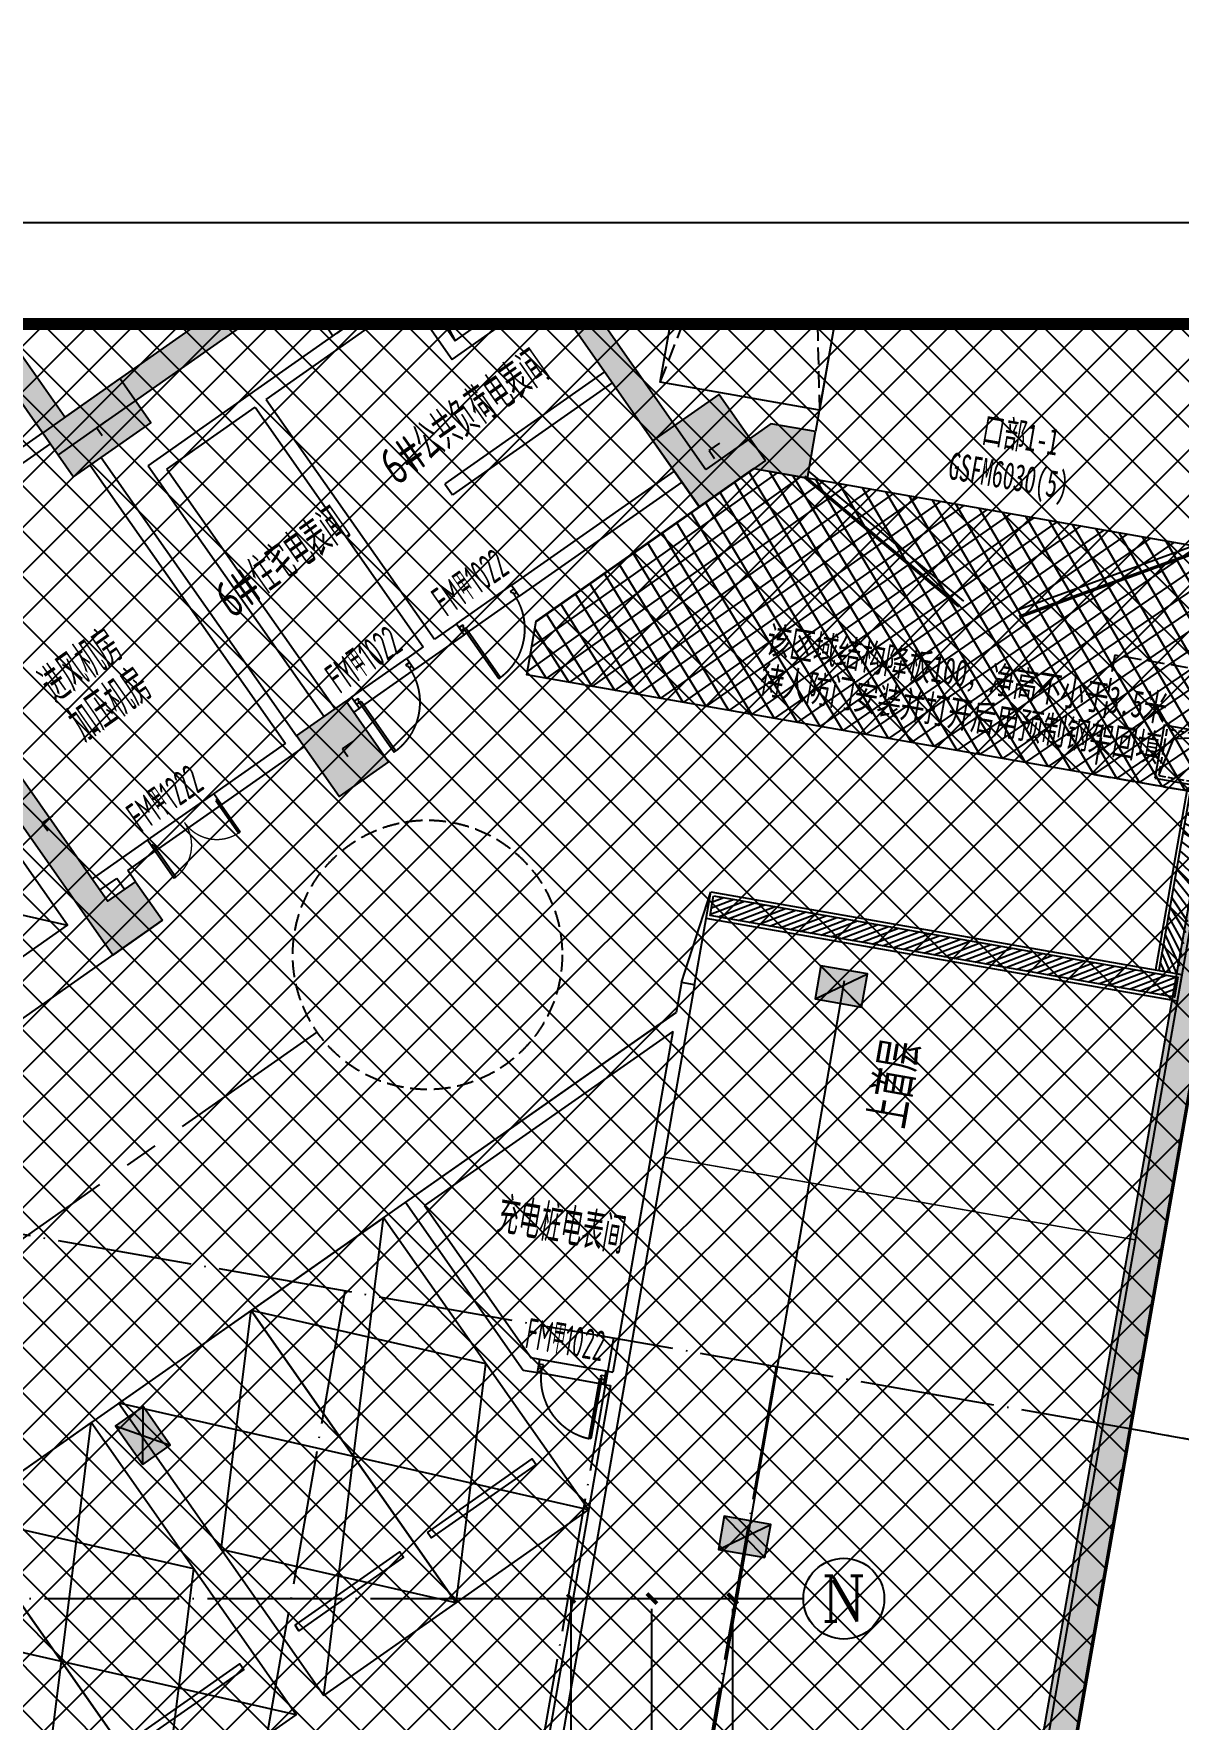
# Model space of a CAD drawing. Header units: millimetres. Extents: x 12325263 to 13848842, y -1463133 to 573208.
# Drawn here: x 12614869 to 12631863, y -804679 to -779647 of the extents above; entities that cross this region are included whole.
import ezdxf
from ezdxf.enums import TextEntityAlignment as Align
from ezdxf.xclip import XClip

# ---------------------------------------------------------------- set-up
doc = ezdxf.new("R2010")
doc.units = ezdxf.units.MM
doc.header["$LTSCALE"] = 1000
doc.header["$XCLIPFRAME"] = 0
for name, pattern in [('-2F平面$0$__DASH', [0.35, 0.25, -0.1]), ('-2F平面$0$DASH', [0.35, 0.25, -0.1]), ('DASH', [0.35, 0.25, -0.1]), ('DOTE', [2.4200000000000004, 2, -0.2, 0.02, -0.2]), ('ÎÄå«ºþµØÏÂÊÒ¡¾²ÎÕÕ¡¿$0$CENTERX2', [4, 2.5, -0.5, 0.5, -0.5])]:
    doc.linetypes.add(name, pattern=pattern)
for name, color, linetype in [('-2F平面$0$JZ-集水井', 5, 'Continuous'), ('56号楼地下室墙柱$0$0q-柱0', 3, 'Continuous'), ('56号楼地下室墙柱$0$0q-柱填充', 5, 'Continuous'), ('A-AXIS', 16, 'DOTE'), ('A-WALL', 5, 'Continuous'), ('A-WALL-PATT', 8, 'Continuous'), ('AXIS', 3, 'Continuous'), ('AXIS_TEXT', 7, 'Continuous'), ('COLUMN-CONCRETE', 6, 'Continuous'), ('DIM-OTHER', 3, 'Continuous'), ('DRWD-DOOR', 2, 'Continuous'), ('DRWD-F-TEXT', 142, 'Continuous'), ('PARTS-CAR-住宅', 9, 'Continuous'), ('PARTS-CAR-政府', 40, 'Continuous'), ('PARTS-HOLE', 3, 'Continuous'), ('PUB-TEXT', 7, 'Continuous'), ('PUB_DIM', 83, 'Continuous'), ('PUB_HATCH', 8, 'Continuous'), ('ROAD-LINE', 20, 'Continuous'), ('ROAD-中心线', 142, 'Continuous'), ('ROOF-WATER', 3, 'Continuous'), ('SILL', 2, 'Continuous'), ('TITLIN1', 7, 'Continuous'), ('WALL', 5, 'Continuous'), ('WALL-SHATCH', 8, 'Continuous'), ('WINDOW', 4, 'Continuous'), ('人防墙', 6, 'Continuous'), ('人防平时标注', 42, 'Continuous'), ('人防门', 60, 'Continuous'), ('人防门编号', 73, 'Continuous'), ('地下室柱网$0$0q-柱0', 8, 'Continuous'), ('地下室柱网$0$0q-柱填充', 8, 'Continuous'), ('地下室柱网$0$1-0w-XR引用', 8, 'Continuous')]:
    doc.layers.add(name, color=color, linetype=linetype)
doc.layers.add('56号楼地下室墙柱$0$9', color=1, linetype='Continuous', plot=False)
doc.layers.add('地下室柱网$0$9', color=8, linetype='Continuous', plot=False)
doc.layers.add('WALL-PARAPET', color=252, linetype='Continuous', lineweight=13)
doc.layers.add('人防口部编号', color=2, linetype='Continuous', lineweight=15)
doc.styles.add('_TCH_AXIS', font='COMPLEX', dxfattribs={"bigfont": 'GBCBIG'})
doc.styles.add('_TCH_DIM_T3', font='SIMPLEX.shx', dxfattribs={"width": 0.7058823529411765, "bigfont": 'GBCBIG.shx'})
doc.styles.add('ACHT', font='simhei.ttf')
doc.styles.add('COMPLEX', font='COMPLEX')
doc.styles.add('hztxt', font='gbenor.shx', dxfattribs={"width": 0.7, "bigfont": 'gbcbig.shx'})
doc.styles.get("Standard").update_dxf_attribs({"font": 'gbenor.shx', "bigfont": 'gbcbig.shx'})
doc.styles.add('TITXC', font='simhei.ttf')
doc.styles.add('TITXV', font='', dxfattribs={"width": 0.7})
doc.styles.add('标注宋体', font='', dxfattribs={"width": 0.6})
doc.styles.get('TITXV').set_extended_font_data('SimSun')
doc.styles.get('标注宋体').set_extended_font_data('NSimSun')
doc.dimstyles.new('_TCH_ARCH&&120', dxfattribs={"dimtxt": 306, "dimasz": 120, "dimexe": 300, "dimexo": 360, "dimgap": 147, "dimtad": 1, "dimdec": 0, "dimzin": 0, "dimdsep": 46, "dimtxsty": '_TCH_DIM_T3', "dimblk": 'ARCHTICK', "dimcen": 0.09, "dimclrt": 7, "dimazin": 2, "dimtfac": 1, "dimtdec": 0, "dimtix": 1, "dimtmove": 2, "dimatfit": 3, "dimfxl": 1, "dimfxlon": 1, "dimtolj": 1, "dimtzin": 0, "dimarcsym": 0})
doc.dimstyles.new('_TCH_ARCH&&150', dxfattribs={"dimtxt": 446.25, "dimasz": 150, "dimexe": 375, "dimexo": 450, "dimgap": 189.375, "dimtad": 1, "dimdec": 0, "dimzin": 0, "dimdsep": 46, "dimtxsty": '_TCH_DIM_T3', "dimblk": 'asdggshdfhsg_ArchTick', "dimcen": 0.09, "dimclrt": 7, "dimazin": 2, "dimtfac": 1, "dimtdec": 0, "dimtix": 1, "dimtmove": 2, "dimatfit": 3, "dimfxl": 1, "dimtolj": 1, "dimtzin": 0, "dimarcsym": 0})

# ---------------------------------------------------------------- blocks, each defined once
blk = doc.blocks.new('横向图框_A0')
at = {"layer": 'TITLIN1'}
blk.add_lwpolyline([(0, 2.273736754432321e-13), (1189, 0), (1189, 841), (4.547473508864641e-13, 841.0000000000002)], close=True, dxfattribs=at)
at = {"layer": 'TITLIN1', "const_width": 1.2}
blk.add_lwpolyline([(25, 10.00000000000023), (1179, 10), (1179, 831), (25.00000000000045, 831.0000000000002)], close=True, dxfattribs=at)
blk.add_lwpolyline([(25, 10.00000000000023), (1179, 10), (1179, 831), (25.00000000000045, 831.0000000000002)], close=True, dxfattribs=at)
at = {"style": 'TITXV', "width": 0.8}
for tag, p in [('智能化', (9.375000000000455, 781.0000000000002)), ('暖通', (3.125000000000455, 781.0000000000002)), ('建筑', (3.125000000000455, 705.0000000000002)), ('结构', (9.375000000000455, 705.0000000000002)), ('给排水', (15.62500000000045, 705.0000000000002)), ('电气', (21.87500000000045, 705.0000000000002))]:
    blk.add_attdef(tag, text='', height=2.5, rotation=90, dxfattribs=at).set_placement(p, align=Align.MIDDLE_CENTER)
for tag, height, style, p in [('总工程师', 3, 'ACHT', (1143.108554763832, 210.3041968698305)), ('审定', 3, 'ACHT', (1143.108554763832, 202.3041968682753)), ('审核', 3, 'ACHT', (1143.108554763832, 194.3041968667198)), ('设计总负责人1', 3, 'ACHT', (1143.108554763832, 186.3041968651646)), ('设计总负责人2', 3, 'ACHT', (1143.108554763832, 178.3041968636001)), ('设计总负责人3', 3, 'ACHT', (1143.108554763832, 170.3041968620446)), ('专业负责人1', 3, 'ACHT', (1143.108554763832, 162.3041968558141)), ('专业负责人2', 3, 'ACHT', (1143.108554763832, 154.304196852685)), ('专业负责人3', 3, 'ACHT', (1143.108554763832, 146.3041968495743)), ('校核1', 3, 'ACHT', (1143.108554763832, 138.3041968604894)), ('校核2', 3, 'ACHT', (1143.108554763832, 130.3041968589341)), ('设计1', 3, 'ACHT', (1143.108554763832, 122.3041968573787)), ('设计2', 3, 'ACHT', (1143.108554763832, 114.3041968558048)), ('工程编号', 3, 'TITXC', (1142.308415538108, 74.79332358701504)), ('专业', 3, 'TITXC', (1170.432957775367, 74.79332358701504)), ('设计阶段', 3, 'TITXC', (1155.544107377413, 67.77587566972215)), ('图号', 5, 'TITXC', (1140.343351562507, 32.74615367968363)), ('出图日期', 3, 'ACHT', (1144.346033357375, 24.29332357717794))]:
    blk.add_attdef(tag, text='', height=height, dxfattribs=dict(style=style)).set_placement(p, align=Align.MIDDLE_CENTER)
at = {"style": 'TITXC', "flags": 1}
for tag, height, p in [('建设单位', 3, (1149.822381598118, 102.2933235923701)), ('工程名称', 3, (1149.822381598118, 86.29332358925603)), ('图纸名称', 5, (1149.822381604463, 51.04332358238753))]:
    blk.add_attdef(tag, text='', height=height, dxfattribs=at).set_placement(p, align=Align.MIDDLE_CENTER)
at = {"style": 'ACHT', "width": 0.8}
for tag, p in [('版本号', (1172.76297090092, 32.79332357883686)), ('序号', (1172.762970907206, 24.29332357717794))]:
    blk.add_attdef(tag, text='', height=3, dxfattribs=at).set_placement(p, align=Align.MIDDLE_CENTER)
blk = doc.blocks.new('*U20')
blk.add_blockref('横向图框_A0', (0, 0))
blk = doc.blocks.new('A$C15443CC7')
at = {"xscale": 150, "yscale": 150, "zscale": 150}
blk.add_blockref('*U20', (2.235174179077148e-08, -1.769512891769409e-08), dxfattribs=at)
blk = doc.blocks.new('adgshg$DorLib2D$00000212')
at = {"color": 0}
for p, q in [((-0.4999999999998606, 0.04166666666662389), (-0.06698729810766846, 0.2916666666666194)), ((0.5000000000001124, 0.04166666666668739), (0.06698729810792026, 0.2916666666666825))]:
    blk.add_line(p, q, dxfattribs=at)
at = {"color": 0, "const_width": 0.008333333333333333}
for points in [[(-0.5083333333332019, 0.05610042339636756), (-0.07532063144101286, 0.3061004233963485)], [(0.5083333333334257, 0.05610042339642307), (0.07532063144126555, 0.3061004233964124)]]:
    blk.add_lwpolyline(points, dxfattribs=at)
blk = doc.blocks.new('adgshg20211228-rf1')
at = {"layer": 'PUB_HATCH'}
for points in [[(5197.096609115601, 5197.379168987274), (5197.088920116425, 5763.072282791138), (-0.00768887996673584, 565.6931133270264), (0, -4.76837158203125e-07)], [(5197.088920116425, 5763.072282791138), (5197.096609115601, 5197.379168987274), (9510.431175589561, 884.0446066856384), (9510.4738240242, 1449.687383174896)], [(-0.00768887996673584, 565.6931133270264), (-4490.13008928299, 5055.815510749817), (-4772.972801685333, 4772.972798347473), (0, -4.76837158203125e-07)], [(10210.20866322517, 1583.611077785492), (10344.65032637119, 2283.612340927124), (9510.4738240242, 1449.687383174896), (9510.431175589561, 884.0446066856384)], [(10210.20866322517, 1583.611077785492), (11018.4104398489, 1583.618670463562), (11018.40386366844, 2283.618670463562), (10344.65032637119, 2283.612340927124)]]:
    blk.add_hatch(color=256, dxfattribs=at).paths.add_polyline_path(points)
at = {"layer": '人防平时标注'}
h = blk.add_hatch(dxfattribs=at)
h.set_pattern_fill('ANSI37', color=8, scale=150, angle=-90.00000000000004)
h.set_pattern_definition([(314.9999999999999, (-711648265.2445831, -2542296705.665832), (168.3798022700468, 168.3798022700465), []), (44.99999999999996, (-711648265.2445831, -2542296705.665832), (-168.3798022700465, 168.3798022700468), [])])
h.paths.add_polyline_path([(17768.41513764858, 1583.68208360672), (17768.41512930393, -2016.639348506927), (7418.40386402607, -2016.315789699554), (7418.403864145279, -1208.294289588928), (10210.30716669559, 1583.611078739166)])
at = {"layer": '人防墙'}
for p, q in [((5197.088920116425, 5763.072282791138), (-0.00768887996673584, 565.6931133270264)), ((5197.088920116425, 5763.072282791138), (9510.4738240242, 1449.687383174896)), ((-0.00768887996673584, 565.6931133270264), (-4490.13008928299, 5055.815510749817)), ((5197.096609115601, 5197.379168987274), (0, -4.76837158203125e-07)), ((5197.096609115601, 5197.379168987274), (9510.431175589561, 884.0446066856384)), ((-4772.972801685333, 4772.972798347473), (0, -4.76837158203125e-07)), ((10344.65032637119, 2283.612340927124), (9510.4738240242, 1449.687383174896)), ((11018.40386366844, 2283.618670463562), (10344.65032637119, 2283.612340927124)), ((11018.4104398489, 1583.618670463562), (11018.40386366844, 2283.618670463562)), ((10210.20866322517, 1583.611077785492), (9510.431175589561, 884.0446066856384)), ((10210.20866322517, 1583.611077785492), (11018.4104398489, 1583.618670463562))]:
    blk.add_line(p, q, dxfattribs=at)
at = {"layer": '人防平时标注'}
blk.add_lwpolyline([(17768.41513764858, 1583.68208360672), (17768.41512930393, -2016.639348506927), (7418.40386402607, -2016.315789699554), (7418.403864145279, -1208.294289588928), (10210.30716669559, 1583.611078739166)], close=True, dxfattribs=at)
at = {"layer": '人防门', "ltscale": 1000, "xscale": 6000.000000000012, "yscale": 6000.000000000012, "zscale": 700, "rotation": 180.0005382681944}
blk.add_blockref('adgshg$DorLib2D$00000212', (14018.40715157986, 1933.646853923798), dxfattribs=at)
at = {"layer": '人防口部编号', "style": '标注宋体', "width": 0.6}
blk.add_text('口部1-1', height=400.0000000000007, rotation=6.459600854213933e-08, dxfattribs=at).set_placement((13455.461404562, 2551.139958381653))
at = {"layer": '人防平时标注', "style": '标注宋体', "width": 0.65}
for s, p in [('该区域结构降板100，净高不小于3.5米', (10842.70986711979, -1072.1550822258)), ('待人防门安装并打开后用预制钢架回填', (10842.70986711979, -1672.1550822258))]:
    blk.add_text(s, height=399.9999999999998, dxfattribs=at).set_placement(p)
at = {"layer": '人防门编号', "style": '标注宋体', "width": 0.6}
blk.add_text('GSFM6030(5)', height=399.9999999999999, dxfattribs=at).set_placement((13058.60627150536, 1934.453685760498))
blk = doc.blocks.new('adgshg13-A$C7F010FC0')
at = {"layer": 'WALL-SHATCH'}
h = blk.add_hatch(color=256, dxfattribs=at)
h.dxf.hatch_style = 1
h.paths.add_polyline_path([(-60384.17120504379, -16880.89509773254), (-763.1647881269455, 197.4793643951416), (12587.61850607395, -13153.30393266678), (12587.61850607395, -157996.0197629929), (-162964.8506313562, -188820.4315237999), (-171262.3814957142, -180522.900662899), (-171262.3814957142, -31310.89849328995), (-150707.1909123659, -10755.70791006088), (-131860.0775495768, -7980.895098209381), (-99162.38149428368, -7980.895098209381), (-99162.38149428368, -4980.895097732544), (-76620.42811572552, -4980.895097732544), (-70107.65229141712, -16880.89509773254)], flags=16)
h.paths.add_polyline_path([(-60091.22944009304, -16380.89510011673), (-646.8769880533218, 646.876989364624), (12987.61850607395, -12987.61850786209), (12987.61850607395, -158331.9049158096), (-163100.5840539932, -189250.3835258484), (-171662.3814958334, -180688.5860877037), (-171662.3814958334, -31145.21306848526), (-150777.8961598873, -10260.7277340889), (-131896.6870943308, -7480.895098209381), (-99562.38149428368, -7480.895098209381), (-99562.38149428368, -4580.895097732544), (-76365.55243730545, -4580.895097732544), (-69907.50581622124, -16380.89510774612)])
at = {"layer": 'COLUMN-CONCRETE'}
for points in [[(-60091.22944009304, -16380.89510011673), (-646.8769880533218, 646.876989364624), (12987.61850607395, -12987.61850786209), (12987.61850607395, -158331.9049158096), (-163100.5840539932, -189250.3835258484), (-171662.3814958334, -180688.5860877037), (-171662.3814958334, -31145.21306848526), (-150777.8961598873, -10260.7277340889), (-131896.6870943308, -7480.895098209381), (-99562.38149428368, -7480.895098209381), (-99562.38149428368, -4580.895097732544), (-76365.55243730545, -4580.895097732544), (-69907.50581622124, -16380.89510774612)], [(-60384.17120504379, -16880.89509773254), (-763.1647881269455, 197.4793643951416), (12587.61850607395, -13153.30393266678), (12587.61850607395, -157996.0197629929), (-162964.8506313562, -188820.4315237999), (-171262.3814957142, -180522.900662899), (-171262.3814957142, -31310.89849328995), (-150707.1909123659, -10755.70791006088), (-131860.0775495768, -7980.895098209381), (-99162.38149428368, -7980.895098209381), (-99162.38149428368, -4980.895097732544), (-76620.42811572552, -4980.895097732544), (-70107.65229141712, -16880.89509773254)]]:
    blk.add_lwpolyline(points, close=True, dxfattribs=at)
blk = doc.blocks.new('adgshg13--2F平面$0$A$C24981D7E')
at = {"layer": '-2F平面$0$JZ-集水井', "linetype": '-2F平面$0$__DASH'}
blk.add_lwpolyline([(2400, -600), (600, -600), (599.9999995231628, -2400), (2400, -2400)], close=True, dxfattribs=at)
at = {"layer": '-2F平面$0$JZ-集水井'}
for points in [[(700.0000009536743, -1500.000007629395), (700.000002861023, -2300.000007629395), (1500.000001430511, -2300.000007629395), (1500.000001430511, -1500.000007629395)], [(870.0000019073486, -2120.000007629395), (1330.000000953674, -2120), (1330.000000476837, -2400), (1350.000000476837, -2400), (1350.000002384186, -2100), (850.0000033378601, -2100.000007629395), (850.0000014305115, -2400.000007629395), (870.0000014305115, -2400.000007629395)]]:
    blk.add_lwpolyline(points, close=True, dxfattribs=at)
at = {"layer": '-2F平面$0$JZ-集水井', "linetype": '-2F平面$0$DASH', "ltscale": 0.4}
blk.add_lwpolyline([(750.0000014305115, -1550.000007629395), (750.000002861023, -2250.000015258789), (1450.000002861023, -2250.000007629395), (1450.000001430511, -1550)], close=True, dxfattribs=at)
at = {"layer": '-2F平面$0$JZ-集水井'}
blk.add_lwpolyline([(750.0000014305115, -1550.000007629395), (1332.277515888214, -1673.567192077637), (1450.000002861023, -2250.000007629395)], dxfattribs=at)
blk = doc.blocks.new('adgshgDR_D01')
for p, q in [((-0.45, 0.9299999999999964), (-0.4199999999999999, 0.9299999999999964)), ((-0.45, 0.02999999999999636), (-0.45, 0.9299999999999964)), ((-0.4199999999999999, 0.02999999999999637), (-0.4199999999999999, 0.9299999999999964)), ((-0.4999999999999964, 0.02999999999999636), (-0.4199999999999999, 0.02999999999999637)), ((-0.4999999999999964, 0.02999999999999636), (-0.4999999999999964, -0.02999999999999636)), ((-0.45, 0.02999999999999636), (-0.45, 3.469446951953614e-18)), ((-0.45, 3.469446951953614e-18), (-0.435, 3.469446951953614e-18)), ((-0.435, 3.469446951953614e-18), (-0.435, -0.02999999999999636)), ((0.4350000000000001, 3.469446951953614e-18), (0.4350000000000002, -0.02999999999999636)), ((0.4500000000000001, 3.469446951953614e-18), (0.4350000000000001, 3.469446951953614e-18)), ((0.4500000000000001, 0.02999999999999636), (0.4500000000000001, 3.469446951953614e-18)), ((0.4999999999999964, 0.02999999999999636), (0.45, 0.02999999999999636)), ((0.4999999999999964, -0.02999999999999636), (0.4999999999999964, 0.02999999999999636)), ((-0.435, -0.02999999999999636), (-0.4999999999999964, -0.02999999999999636)), ((0.4350000000000002, -0.02999999999999636), (0.4999999999999964, -0.02999999999999636))]:
    blk.add_line(p, q)
blk.add_arc((-0.4602388636345857, 0.02060243181989824), 0.9102873739421409, 0.5915171128877542, 87.46643902495387)
blk = doc.blocks.new('adgshgWDSILL2')
for p, q in [((-0.5, 0.5), (0.5, 0.5)), ((-0.5, -0.5), (0.5, -0.5))]:
    blk.add_line(p, q)
blk = doc.blocks.new('adgshg13-$DorLib2D$00000002')
for p, q in [((-0.5, -5.684341886080802e-17), (-0.5000000000000007, 0.4875)), ((-0.4750000000000007, 0.4875), (-0.5000000000000007, 0.4875)), ((-0.475, -2.842170943040401e-17), (-0.4750000000000007, 0.4875)), ((0.475, -2.842170943040401e-17), (0.4750000000000007, 0.4875)), ((0.4750000000000007, 0.4875), (0.5000000000000007, 0.4875)), ((0.5, -5.684341886080802e-17), (0.5000000000000007, 0.4875)), ((-0.5, -5.684341886080802e-17), (-0.475, -2.842170943040401e-17)), ((0.5, -5.684341886080802e-17), (0.475, -2.842170943040401e-17))]:
    blk.add_line(p, q)
at = {"lineweight": 13}
for centre, start, end in [((-0.4875, -4.263256414560601e-17), 0, 88.53071641864632), ((0.4875, -4.263256414560601e-17), 91.4692835813537, 180)]:
    blk.add_arc(centre, 0.4875, start, end, dxfattribs=at)
blk = doc.blocks.new('*U494')
at = {"layer": '地下室柱网$0$0q-柱0'}
blk.add_lwpolyline([(-250.0000002384186, -350.0000004768372), (249.9999998807907, -350), (250, 349.9999995231628), (-250, 349.9999990463257)], close=True, dxfattribs=at)
at = {"layer": '地下室柱网$0$0q-柱填充'}
blk.add_solid([(-250, 349.9999990463257), (250, 349.9999995231628), (-250.0000002384186, -350.0000004768372), (249.9999998807907, -350)], dxfattribs=at)
at = {"layer": '地下室柱网$0$9'}
for p, q in [((-250.0000002384186, 349.9999990463257), (249.9999997615814, -350)), ((-250, -350), (250, 350))]:
    blk.add_line(p, q, dxfattribs=at)
blk = doc.blocks.new('adgshg13-政府车位')
at = {"color": 40}
blk.add_lwpolyline([(0, 0), (2400.000000476837, 0), (2400.000000953674, 5299.999999523163), (2.384185791015625e-06, 5300.000000476837)], close=True, dxfattribs=at)
for points in [[(2400.000000476837, 0), (1.430511474609375e-06, 2650), (2400.000000953674, 5299.999999523163)], [(1.668930053710938e-06, -4.76837158203125e-07), (2400.000001192093, 2649.999999046326), (1.9073486328125e-06, 5299.999999523163)]]:
    blk.add_lwpolyline(points, dxfattribs=at)
at = {"color": 40, "extrusion": (-0.0004477907749365557, 3.397157772103143e-15, 0.999999899741706), "elevation": -1.07469786059103}
blk.add_lwpolyline([(250.008961884446, 1100.001922607422), (2150.003245328416, 1099.998077392579), (2150.003044103155, 999.9980769157414), (250.0087587518372, 1000.001922607422)], close=True, dxfattribs=at)
blk = doc.blocks.new('adgshg2qbj-bj-13-CAR-5')
at = {"linetype": 'DASH'}
for p, q in [((-1200, 0.0003080368041992188), (0.00136113166809082, 6000.000000476837)), ((0.00136113166809082, 6000.000000476837), (1200, -0.0003085136413574219))]:
    blk.add_line(p, q, dxfattribs=at)
blk.add_lwpolyline([(1200, -0.0003085136413574219), (-1200, 0.0003080368041992188), (-1199.998638868332, 6000.000308513641), (1200.001361131668, 5999.999691486359)], close=True)
at = {"extrusion": (0.0004477907749365409, -1.15104582847745e-10, 0.999999899741706), "elevation": -0.5373489295826175}
blk.add_lwpolyline([(949.9912682808773, 1350.001681804706), (-950.0030161167662, 1349.998324394178), (-950.0028389717796, 1249.998325347852), (949.9914451874454, 1250.001682758381)], close=True, dxfattribs=at)
blk = doc.blocks.new('adgshg56号楼地下室墙柱')
at = {"layer": '56号楼地下室墙柱$0$0q-柱填充'}
h = blk.add_hatch(color=256, dxfattribs=at)
h.dxf.hatch_style = 1
h.paths.add_polyline_path([(12650, -5800), (14050, -5800), (14050, -5000), (12650, -5000)])
h = blk.add_hatch(color=256, dxfattribs=at)
h.dxf.hatch_style = 1
h.paths.add_polyline_path([(9950, -11950), (9050, -11950), (9050, -6900), (9450, -6900), (9450, -11250), (9950, -11250)])
h = blk.add_hatch(color=256, dxfattribs=at)
h.dxf.hatch_style = 1
h.paths.add_polyline_path([(21200, -11500), (20000, -11500), (20000, -10300), (21200, -10300)])
h = blk.add_hatch(color=256, dxfattribs=at)
h.dxf.hatch_style = 1
h.paths.add_polyline_path([(14050, -11950), (13150, -11950), (13150, -10850), (14050, -10850)])
at = {"layer": '56号楼地下室墙柱$0$0q-柱0'}
for points in [[(12650, -5800), (14050, -5800), (14050, -5000), (12650, -5000)], [(9950, -11950), (9050, -11950), (9050, -6900), (9450, -6900), (9450, -11250), (9950, -11250)], [(21200, -11500), (20000, -11500), (20000, -10300), (21200, -10300)], [(14050, -11950), (13150, -11950), (13150, -10850), (14050, -10850)]]:
    blk.add_lwpolyline(points, close=True, dxfattribs=at)
at = {"layer": '56号楼地下室墙柱$0$9'}
for p, q in [((13350, -5400), (13350, -5540)), ((13350, -5400), (13540, -5400)), ((9315, -9745), (9315, -9885)), ((9315, -9745), (9505, -9745)), ((20600, -10900), (20600, -11040)), ((20600, -10900), (20790, -10900)), ((13600, -11400), (13600, -11540)), ((13600, -11400), (13790, -11400))]:
    blk.add_line(p, q, dxfattribs=at)
blk = doc.blocks.new('A$C4C7A72D3')
at = {"layer": 'ROOF-WATER'}
h = blk.add_hatch(dxfattribs=at)
h.set_pattern_fill('ANSI31', color=256, scale=50, angle=135)
h.set_pattern_definition([(179.9999999999997, (-711443013.0291172, -2542138516.673752), (-1.4210854715202e-14, -158.75), [])])
h.paths.add_polyline_path([(222970.7150005121, 156172.354110718), (222670.7150004897, 156172.3541107171), (222670.7150005102, 153472.6741604807), (222970.7150004897, 153472.6741604798)])
h = blk.add_hatch(dxfattribs=at)
h.set_pattern_fill('ANSI31', color=256, scale=100, angle=225)
h.set_pattern_definition([(270, (-711300090.801238, -2542138016.673754), (158.75, -2.842170943040401e-14), [])])
h.paths.add_polyline_path([(215970.6306036506, 153422.6741604803), (222970.6306035519, 153422.6741604833), (222970.6306035519, 153122.6741609604), (215970.6306036655, 153122.674160958)])
at = {"layer": 'DIM-OTHER'}
blk.add_lwpolyline([(219520.6306034327, 130182.3127937319, 0, 150, 0), (219520.6306034327, 130782.3127937319, 0, 0, 0), (219520.6306034327, 153072.6741609576, 0, 0, 0)], format="xyseb", dxfattribs=at)
at = {"layer": 'PARTS-HOLE', "linetype": 'DASH'}
blk.add_lwpolyline([(208328.7865005732, 161265.5824737546), (210450.1342788842, 163386.8753819487), (211086.5221515689, 162750.4710483539), (208965.1743727718, 160629.1781401637)], close=True, dxfattribs=at)
at = {"layer": 'PARTS-HOLE'}
blk.add_lwpolyline([(210767.5799347162, 160875.9504914286), (211333.2654896975, 161441.635787013), (209919.0522512197, 162855.8496732714), (209353.3666965961, 162290.1643776891)], close=True, dxfattribs=at)
blk.add_lwpolyline([(209919.052250484, 162855.8496727932), (209715.1760715246, 162211.1667728426), (210767.5799351931, 160875.950491905)], dxfattribs=at)
at = {"layer": 'ROAD-LINE'}
for p, q in [((216270.5540931113, 167416.7620472906), (216270.619331697, 160472.6107482905)), ((199772.1305243839, 143445.8230810179), (207974.5722404514, 151648.2647829058)), ((202585.6207455285, 138481.1387104986), (215720.6306035388, 151616.1485471718))]:
    blk.add_line(p, q, dxfattribs=at)
at = {"layer": 'ROAD-中心线', "linetype": 'ÎÄå«ºþµØÏÂÊÒ¡¾²ÎÕÕ¡¿$0$CENTERX2'}
blk.add_line((200312.1922858749, 140197.5291576383), (210523.4801311288, 150408.8169989584), dxfattribs=at)
at = {"layer": 'ROAD-中心线', "linetype": 'DASH'}
blk.add_circle((211937.6936923265, 151823.0305624006), 2000, dxfattribs=at)
at = {"layer": 'ROOF-WATER'}
for p, q in [((222620.7150005102, 156172.3541107175), (222620.7150004897, 153472.6741604803)), ((222670.7150004897, 156172.3541107171), (222670.7150005102, 153472.6741604807)), ((215720.6306035519, 152072.6741609576), (215920.6306036506, 153472.674160481)), ((215920.6306035519, 152072.6741609597), (215920.6306035519, 153072.674160959))]:
    blk.add_line(p, q, dxfattribs=at)
for points in [[(215920.6306036506, 153472.674160481), (223020.6306035519, 153472.6741604803), (223020.63060355, 153072.6741609566), (215920.6306036711, 153072.6741609571)], [(215970.6306036506, 153422.6741604803), (222970.6306035519, 153422.6741604833), (222970.6306035519, 153122.6741609604), (215970.6306036655, 153122.674160958)]]:
    blk.add_lwpolyline(points, close=True, dxfattribs=at)
at = {"layer": 'WALL'}
for p, q in [((210767.5800647531, 160875.9503612514), (211863.6565130949, 161972.0268111231)), ((210767.5800322294, 160593.1076164271), (212005.0778694153, 161830.6054549215)), ((206595.719720006, 158259.7135772707), (209989.7684604954, 161653.7623224265)), ((209989.7684604954, 161653.7623224265), (210767.5800647531, 160875.9503612514)), ((208151.3546372652, 159532.5057849907), (209989.7684280872, 161370.9195775986)), ((209989.7684280872, 161370.9195775986), (210767.5800323486, 160593.1076164246)), ((213030.3897889648, 160805.2935357101), (210979.7801228631, 158754.6838707922)), ((213171.8111451864, 160663.8721795105), (211121.2014790773, 158613.2625145896)), ((208151.3546370268, 159532.5057849886), (211227.2705427408, 156456.5898795128)), ((214303.181994779, 159532.5013294222), (212217.2200365067, 157446.539372921)), ((206878.5624316931, 158259.7135777471), (208009.9332809299, 159391.0844283118)), ((208009.9332809299, 159391.0844283118), (211085.8491863012, 156315.1685237887)), ((214444.6033531222, 159391.0799732211), (212358.6413936615, 157305.1180152877)), ((210979.7801228631, 158754.6838707922), (211121.2014790773, 158613.2625145896)), ((204050.1336660385, 157552.6023411751), (204969.3694337606, 158471.8381094935)), ((204191.5550222322, 157411.1809849748), (205110.7907899618, 158330.4167532942)), ((205888.6143448148, 158259.7121710775), (209459.5035905633, 154688.8229260433)), ((206595.7197198868, 158259.7135772707), (209813.0569802523, 155042.3763175013)), ((206878.5624316931, 158259.7135777471), (209954.4783364534, 155183.7976737025)), ((205747.1929886136, 158118.2908148763), (209318.0822345018, 154547.4015698431)), ((212217.2200365104, 157446.5393724418), (212358.6413936615, 157305.1180152877)), ((211510.113255024, 156739.4325914385), (211227.27054286, 156456.5898795144)), ((211510.1132551339, 156739.4325914404), (211651.534612298, 156598.0112342832)), ((211651.534612298, 156598.0112347624), (211015.1354620457, 155961.612084389)), ((211085.8491864204, 156315.1685237887), (210873.7141049989, 156103.0334420179)), ((210873.7141047511, 156103.03344202), (211015.1354622655, 155961.6120843894)), ((210166.6073238719, 155395.9266610174), (210095.8966459036, 155325.2159829165)), ((210166.6073238645, 155395.9266605368), (210308.0286804233, 155254.5053038595)), ((210308.0286804438, 155254.5053043365), (210237.3180023227, 155183.7946262353)), ((208398.8403720856, 153628.1597065926), (209318.0822345018, 154547.4015698431)), ((208540.2617280465, 153486.7383503942), (209600.9218994174, 154547.3985228529)), ((208540.2617280427, 153486.7383508682), (208398.8403719459, 153628.1597070692)), ((206843.2054536324, 152072.5247879031), (207550.3122344017, 152779.6315689108)), ((207691.7335909605, 152638.2102127078), (207550.3122345209, 152779.6315689089)), ((207338.1802004427, 152284.6568222032), (207691.7335907221, 152638.2102127078)), ((207479.6015566569, 152143.2354664814), (207338.1802005675, 152284.6568222048)), ((206984.6268099546, 151931.1034317017), (207196.7588446047, 152143.2354664824)), ((207338.1802005582, 152001.8141102793), (207196.7588444911, 152143.2354660032)), ((215720.6306035519, 152072.6741609576), (215720.6306035388, 151616.1485476496)), ((215920.6306035519, 152072.6741609597), (215720.6306035519, 152072.6741609576)), ((215920.6306035519, 152072.6741609597), (215920.6306035481, 128000.7813758852)), ((215720.6306035519, 151616.1485471732), (212252.5652199984, 148148.083164219)), ((215720.6306036711, 151333.3058352473), (212535.4079324007, 148148.0831642163)), ((215720.6306035314, 151333.3058342936), (215720.6306035463, 146192.6653900167)), ((212252.5652199984, 148148.083164219), (214405.7062418424, 145994.9421420109)), ((212535.4079324007, 148148.0831642163), (214488.6923608575, 146194.7987356188)), ((214620.9785922691, 146194.5696558945), (214488.6923608575, 146194.7987356188)), ((214620.6322529316, 145994.5699548745), (214620.9785921443, 146194.5696558941)), ((215620.6307535097, 145992.838259222), (215620.9770927336, 146192.8379597662)), ((215723.0368418694, 146192.661222935), (215620.9770928603, 146192.8379597685)), ((214405.7062418424, 145994.9421420109), (214620.6322529316, 145994.5699548745)), ((215620.630753275, 145992.8382592236), (215722.6905026436, 145992.6615223887)), ((215720.6306035519, 145992.6650891302), (215720.6306035314, 138292.8088512411))]:
    blk.add_line(p, q, dxfattribs=at)
at = {"layer": 'WALL-PARAPET'}
for p, q in [((223020.6306039095, 153072.6741609573), (215920.6306035519, 153072.674160959)), ((215942.8584821224, 153072.6741609573), (223020.63060355, 153072.6741609566)), ((223020.6306039095, 149472.6741609573), (215920.6306035314, 149472.6741609569)), ((215942.8584821224, 149472.6741609571), (223020.6306035388, 149472.6741609594))]:
    blk.add_line(p, q, dxfattribs=at)
at = {"layer": '地下室柱网$0$9'}
blk.add_line((218097.5122184753, 152513.3585710439), (218168.2228965387, 119137.9184988525), dxfattribs=at)
at = {"layer": '-2F平面$0$JZ-集水井', "rotation": 89.99999998087502}
blk.add_blockref('adgshg13--2F平面$0$A$C24981D7E', (220620.7150002625, 155572.3688788414), dxfattribs=at)
for p, rotation in [((218070.6305953506, 152422.6741395602), 89.99999994262643), ((209011.1900803391, 144063.432535483), 45), ((218070.6305940337, 144122.6741393369), 89.99999994262643)]:
    blk.add_blockref('*U494', p, dxfattribs=dict(rotation=rotation))
at = {"layer": 'DRWD-DOOR', "color": 2, "xscale": 1199.999999999995, "yscale": 1199.999999999995, "zscale": -1600, "rotation": 225.0000067756052}
blk.add_blockref('adgshg13-$DorLib2D$00000002', (208045.2869312558, 153133.1850094793), dxfattribs=at)
at = {"layer": 'PARTS-CAR-住宅'}
blk.add_blockref('adgshg2qbj-bj-13-CAR-5', (215070.5527319815, 160797.7943072326), dxfattribs=at)
at = {"layer": 'PARTS-CAR-政府'}
for p, rotation in [((202848.0521324724, 155077.7286000259), 224.9999999785348), ((214020.3321578298, 142420.5182499897), 45), ((212323.0929831173, 140723.6448764822), 45), ((210272.4833187852, 138673.0352125173), 45), ((208575.3660782389, 136976.0399050729), 45)]:
    blk.add_blockref('adgshg13-政府车位', p, dxfattribs=dict(at, rotation=rotation))
at = {"layer": 'SILL'}
for p, xscale, yscale, zscale, rotation in [((211934.3773244619, 157022.2753033636), 999.9999999999986, 200.0000012975928, 999.9999999999986, 44.99999998551097), ((210590.8713928275, 155678.7693729394), 1000, 200.0000005389496, 1000, 44.99999997102196), ((208045.2869814634, 153133.1849598908), 1200, 200.0000001174809, 1200, 45.0000000281731), ((215120.8046728205, 146093.7039575584), 999.9999999999992, 200.0000004236371, 999.9999999999992, 179.9007810981466)]:
    blk.add_blockref('adgshgWDSILL2', p, dxfattribs=dict(at, xscale=xscale, yscale=yscale, zscale=zscale, rotation=rotation))
at = {"layer": 'WALL', "color": 1}
blk.add_blockref('adgshg13-A$C7F010FC0', (210433.0120974779, 205503.5692701337), dxfattribs=at)
at = {"layer": 'WINDOW'}
for p, xscale, yscale, zscale, rotation in [((211934.3773244619, 157022.2753033636), -1000.000000000001, 1000.000000000001, 1000, 224.999999985511), ((210590.8713928275, 155678.7693729394), -1000.000000000002, 1000.000000000002, 1000, 224.999999971022), ((215120.8046728205, 146093.7039575584), 999.9999999999992, 999.9999999999992, 999.9999999999992, 179.9007810981466)]:
    blk.add_blockref('adgshgDR_D01', p, dxfattribs=dict(at, xscale=xscale, yscale=yscale, zscale=zscale, rotation=rotation))
at = {"layer": '人防墙', "ltscale": 1000}
blk.add_blockref('adgshg20211228-rf1', (205252.2140821218, 158188.9934620869), dxfattribs=at)
at = {"layer": '地下室柱网$0$1-0w-XR引用', "rotation": 45.00000001821387}
blk.add_blockref('adgshg56号楼地下室墙柱', (192488.9377950523, 153062.4742777981), dxfattribs=at)
at = {"layer": 'DIM-OTHER', "style": 'hztxt'}
blk.add_text('上首层', height=600, rotation=90, dxfattribs=at).set_placement((219398.6323366016, 150487.4835181229))
at = {"layer": 'DRWD-F-TEXT', "width": 0.6}
for s, p in [('FM甲1022', (211348.3302596807, 156805.193046093)), ('FM甲1022', (209988.3302596696, 155405.1930460937)), ('FM甲1222', (207438.3302596807, 152865.193046093))]:
    blk.add_text(s, height=450, rotation=45.00000959331547, dxfattribs=at).set_placement(p)
blk.add_text('FM甲1022', height=450, dxfattribs=at).set_placement((214356.9708827529, 146323.3262462621))
at = {"layer": 'PUB-TEXT', "color": 7, "style": 'hztxt', "width": 0.8}
for s, rotation, p in [('6#公共负荷电表间', 44.99999751913277, (210285.9569965526, 158595.5493321416)), ('6#住宅电表间', 44.99999993396931, (208219.0796741229, 156227.7710747716)), ('进风机房', 44.99999993396931, (205870.6707895957, 154524.1458230021)), ('加压机房', 44.99999993396931, (206398.1047397647, 154029.9772100446))]:
    blk.add_text(s, height=550, rotation=rotation, dxfattribs=at).set_placement(p)
blk.add_text('充电桩电表间', height=550, dxfattribs=at).set_placement((213641.6002648957, 147937.4624395377))
blk = doc.blocks.new('_AXISO')
blk.add_circle((0, 0), 0.5)
at = {"layer": 'AXIS_TEXT', "style": 'COMPLEX', "width": 1.041666666666667}
blk.add_attdef('A', text='', height=0.56, dxfattribs=at).set_placement((-0.25, -0.28), (0.25, -0.28), align=Align.FIT)
blk = doc.blocks.new('asdggshdfhsg_ArchTick')
at = {"color": 0, "linetype": 'ByBlock', "const_width": 0.4}
blk.add_lwpolyline([(-0.5, -0.5), (0.5, 0.5)], dxfattribs=at)
blk = doc.blocks.new('*D5273')
at = {"layer": 'AXIS', "color": 0, "lineweight": -2, "transparency": 16777216}
for p, q in [((12487316.81071017, 1078989.759090748), (12492191.81071017, 1078989.759090748)), ((12491816.81071017, 996139.7590900625), (12491816.81071017, 1078839.759090748)), ((12487316.81071017, 995989.7590900625), (12492191.81071017, 995989.7590900625))]:
    blk.add_line(p, q, dxfattribs=at)
at = {"layer": 'Defpoints', "color": 0, "transparency": 16777216}
for p in [(12486866.81071017, 1078989.759090748), (12491816.81071017, 1078989.759090748), (12486866.81071017, 995989.7590900625)]:
    blk.add_point(p, dxfattribs=at)
at = {"layer": 'AXIS', "color": 0, "lineweight": -2, "transparency": 16777216, "xscale": 150, "yscale": 150, "zscale": 150}
for p, rotation in [((12491816.81071017, 1078989.759090748), 90), ((12491816.81071017, 995989.7590900625), 270)]:
    blk.add_blockref('asdggshdfhsg_ArchTick', p, dxfattribs=dict(at, rotation=rotation))
at = {"layer": 'AXIS', "color": 7, "transparency": 16777216, "insert": (12491404.31071017, 1037489.759090407), "char_height": 446.25, "attachment_point": 5, "rotation": 90, "style": '_TCH_DIM_T3'}
blk.add_mtext('\\A1;83000', dxfattribs=at)
blk = doc.blocks.new('*D5286')
at = {"layer": 'AXIS', "color": 0, "lineweight": -2, "transparency": 16777216}
for p, q in [((12487316.81071017, 1078989.759090748), (12490991.81071017, 1078989.759090748)), ((12490616.81071017, 1071639.759090748), (12490616.81071017, 1078839.759090748)), ((12487316.81071017, 1071489.759090748), (12490991.81071017, 1071489.759090748))]:
    blk.add_line(p, q, dxfattribs=at)
at = {"layer": 'Defpoints', "color": 0, "transparency": 16777216}
for p in [(12486866.81071017, 1078989.759090748), (12490616.81071017, 1078989.759090748), (12486866.81071017, 1071489.759090748)]:
    blk.add_point(p, dxfattribs=at)
at = {"layer": 'AXIS', "color": 0, "lineweight": -2, "transparency": 16777216, "xscale": 150, "yscale": 150, "zscale": 150}
for p, rotation in [((12490616.81071017, 1078989.759090748), 90), ((12490616.81071017, 1071489.759090748), 270)]:
    blk.add_blockref('asdggshdfhsg_ArchTick', p, dxfattribs=dict(at, rotation=rotation))
at = {"layer": 'AXIS', "color": 7, "transparency": 16777216, "insert": (12490204.31071017, 1075239.75909075), "char_height": 446.25, "attachment_point": 5, "rotation": 90, "style": '_TCH_DIM_T3'}
blk.add_mtext('\\A1;7500', dxfattribs=at)
blk = doc.blocks.new('asdfadfgsdg')
at = {"layer": 'A-AXIS'}
for p, q in [((30248.07884174399, 90025.39726230758), (10083.04231106117, 93566.04489745782)), ((15844.89874878526, 92554.357993779), (-1535.36344262585, -6431.380808119429)), ((19833.87628258765, 91853.95936815557), (2453.614091178402, -7131.779433742631)), ((22246.96145735867, 91430.26143413666), (4866.699265953153, -7555.477367762243))]:
    blk.add_line(p, q, dxfattribs=at)
at = {"layer": 'AXIS'}
blk.add_line((27816.46481489663, 90452.34855697287), (33943.33506083126, 89376.57125232293), dxfattribs=at)
blk = doc.blocks.new('_ArchTick')
at = {"color": 0, "linetype": 'ByBlock', "const_width": 0.4}
blk.add_lwpolyline([(-0.5, -0.5), (0.5, 0.5)], dxfattribs=at)
blk = doc.blocks.new('*D4781')
at = {"layer": 'Defpoints', "color": 0, "transparency": 16777216}
for p in [(12619246.81071018, -802886.7857492818), (12622846.81071018, -802886.7857492818), (12619246.81071018, -810386.7857492814)]:
    blk.add_point(p, dxfattribs=at)
at = {"layer": 'PUB_DIM', "color": 0, "lineweight": -2, "transparency": 16777216}
for p, q in [((12622845.81071018, -802886.7857492818), (12623146.81071018, -802886.7857492818)), ((12622846.81071018, -810386.7857492814), (12622846.81071018, -802886.7857492818)), ((12622845.81071018, -810386.7857492814), (12623146.81071018, -810386.7857492814))]:
    blk.add_line(p, q, dxfattribs=at)
at = {"layer": 'PUB_DIM', "color": 0, "lineweight": -2, "transparency": 16777216, "xscale": 120, "yscale": 120, "zscale": 120}
for p, rotation in [((12622846.81071018, -802886.7857492818), 90), ((12622846.81071018, -810386.7857492814), 270)]:
    blk.add_blockref('_ArchTick', p, dxfattribs=dict(at, rotation=rotation))
at = {"layer": 'PUB_DIM', "color": 7, "transparency": 16777216, "insert": (12622546.81071018, -806636.7857492795), "char_height": 306, "attachment_point": 5, "rotation": 90, "style": '_TCH_DIM_T3'}
blk.add_mtext('\\A1;7500', dxfattribs=at)
blk = doc.blocks.new('qlzw')
at = {"layer": 'A-AXIS'}
blk.add_line((12411416.81071017, 1078989.759090748), (12486866.81071017, 1078989.759090747), dxfattribs=at)
at = {"layer": 'AXIS'}
blk.add_line((12486866.81071017, 1078989.759090748), (12492866.81071017, 1078989.759090748), dxfattribs=at)
ref = blk.add_blockref('_AXISO', (12493466.81071017, 1078989.759090748), dxfattribs=dict(at, xscale=1200, yscale=1200, zscale=1200))
ref.add_attrib('A', 'N', dxfattribs={"layer": 'AXIS_TEXT', "height": 678.8225099390856, "style": '_TCH_AXIS', "width": 1.105263157897388}).set_placement((12493127.3994552, 1078650.347835778), (12493806.22196514, 1078650.347835778), align=Align.FIT)
for p1, distance, picture, middle in [((12486866.81071017, 995989.7590900625), -4950, '*D5273', (12491404.31071017, 1037489.759090407)), ((12486866.81071017, 1071489.759090748), -3750, '*D5286', (12490204.31071017, 1075239.75909075))]:
    dim = blk.add_aligned_dim(p1=p1, p2=(12486866.81071017, 1078989.759090748), distance=distance, dimstyle='_TCH_ARCH&&150', dxfattribs=at)
    dim.commit()
    dim.dimension.update_dxf_attribs({"geometry": picture, "text_midpoint": middle})

msp = doc.modelspace()

# ---------------------------------------------------------------- block references
msp.add_blockref('A$C15443CC7', (12470491.55586846, -908607.9697023386))

# ---------------------------------------------------------------- next in the draw order: block references
ref = msp.add_blockref('A$C4C7A72D3', (12385714.85333347, -906209.5211575599), dxfattribs=dict(rotation=350.041249254255))
XClip(ref).set_block_clipping_path([(223442.85848776624, 85923.1187333744), (220542.79614323564, 85923.14223919064), (220542.85794921033, 89292.82327550603), (211526.91503559053, 89292.81013112981), (210631.4331447985, 94392.80805835268), (206113.36859029531, 94392.80254184548), (206001.43151877634, 95030.31273446558), (204376.28265885077, 94744.96136868373), (203364.45700568333, 100506.90300529171), (197947.39471226372, 99555.74826742522), (192482.34284747206, 130679.47653937805), (190118.78045936674, 130264.45040162886), (191623.4071957469, 121695.64270786336), (177046.6486519482, 119136.20117008407), (175707.6223907359, 126760.84837657143), (173902.98837133497, 128026.4039125028), (169528.38544615544, 127258.29032698018), (169070.09673948586, 129868.3614864857), (163308.25174581818, 128856.66933918069), (163766.52659606002, 126246.61717005563), (159679.17951310053, 125528.91809214232), (170669.68883746117, 62935.797914044), (167222.1989369914, 62330.4650948944), (167939.77594909444, 58243.68085931754), (171386.95287966542, 58848.291248798836), (172857.06567938626, 50477.00326481927), (165962.5026008021, 49266.42308983533), (168037.78130347654, 37447.17964484263), (140649.95849708281, 32638.23901064042), (115387.97992391884, 28202.578178789467), (95598.7254695911, 140907.4332163476), (226939.47610990703, 163968.86685004015), (240128.69528115913, 88852.8973128139)])

# ---------------------------------------------------------------- next in the draw order: hatches: boundary and pattern name
at = {"layer": 'A-WALL-PATT'}
h = msp.add_hatch(dxfattribs=at)
h.set_pattern_fill('ANSI37', color=252, scale=300)
h.set_pattern_definition([(45, (0, 0), (-336.7596045400932, 336.7596045400933), []), (135, (0, 0), (-336.7596045400933, -336.7596045400932), [])])
h.paths.add_polyline_path([(12620650.38539265, -860223.049545848), (12617794.01669246, -859721.9664210133), (12618376.87432261, -856402.6014028846), (12609496.81071035, -854843.4109470441), (12609496.81071042, -849665.3933075985), (12605046.82107976, -848884.0485656845), (12605046.82107976, -848236.7857491444), (12604796.81071017, -848236.7857491444), (12604796.81071017, -848236.7857491443), (12603396.81071044, -848236.7857491443), (12603396.81071044, -842386.6778365278), (12597896.76327217, -842386.7857499598), (12597896.75844258, -819486.8319266622), (12597896.56664498, -810786.7857490125), (12595496.84294047, -810786.7840569976), (12595496.91654426, -819486.7121946897), (12580697.16551158, -819486.6973693409), (12580696.91490234, -811745.364390531), (12579138.33626164, -810186.7857498282), (12574696.81070917, -810186.6886267307), (12574696.81070977, -807536.7857495192), (12568846.8107105, -807536.7857494679), (12568846.8107105, -810186.7646491289), (12564696.93141798, -810186.7875372835), (12564696.81071043, -873736.7857502772), (12561196.81071067, -873736.7857502772), (12561196.81071058, -877886.7857499092), (12564696.8107102, -877886.785749909), (12564696.84673882, -886386.78574996), (12557696.81071021, -886386.7857501055), (12557696.8107105, -898386.8849188404), (12504241.55586849, -898386.8837259213), (12504241.55586849, -783957.9697023563), (12634041.2748256, -783957.9697023565), (12627930.11774737, -818762.8185394118)])
at = {"layer": 'PUB_HATCH'}
msp.add_hatch(color=256, dxfattribs=at).paths.add_polyline_path([(12618847.41012554, -867600.3167840402), (12619339.87648774, -867686.7857501671), (12634041.2748256, -783957.9697023566), (12633548.80846341, -783871.5007362297)])

# ---------------------------------------------------------------- next in the draw order: linework, layer by layer
at = {"layer": 'A-WALL'}
for p, q in [((12618847.41012554, -867600.3167840402), (12633548.80846341, -783871.5007362297)), ((12619339.87648774, -867686.7857501671), (12634041.2748256, -783957.9697023566))]:
    msp.add_line(p, q, dxfattribs=at)
at = {"layer": 'PUB_HATCH', "color": 6, "elevation": 9.610333750321524e-09}
msp.add_lwpolyline([(12504241.55586849, -898386.8837259213), (12504241.55586849, -783957.9697023563), (12634041.2748256, -783957.9697023565), (12627930.11774737, -818762.8185394118)], dxfattribs=at)

# ---------------------------------------------------------------- next in the draw order: block references
at = {"color": 2}
msp.add_blockref('qlzw', (133430.0000000149, -1881876.544840029), dxfattribs=at)
msp.add_blockref('asdfadfgsdg', (12603643.42459348, -890874.0225903821))

# ---------------------------------------------------------------- next in the draw order: dimensions: what is measured, and where the dimension line sits
at = {"layer": 'PUB_DIM'}
dim = msp.add_aligned_dim(p1=(12619246.81071018, -810386.7857492814), p2=(12619246.81071018, -802886.7857492818), distance=-3599.9999999999995, dimstyle='_TCH_ARCH&&120', dxfattribs=at)
dim.commit()
dim.dimension.update_dxf_attribs({"geometry": '*D4781', "text_midpoint": (12622546.81071018, -806636.7857492795)})

doc.saveas('drawing.dxf')
